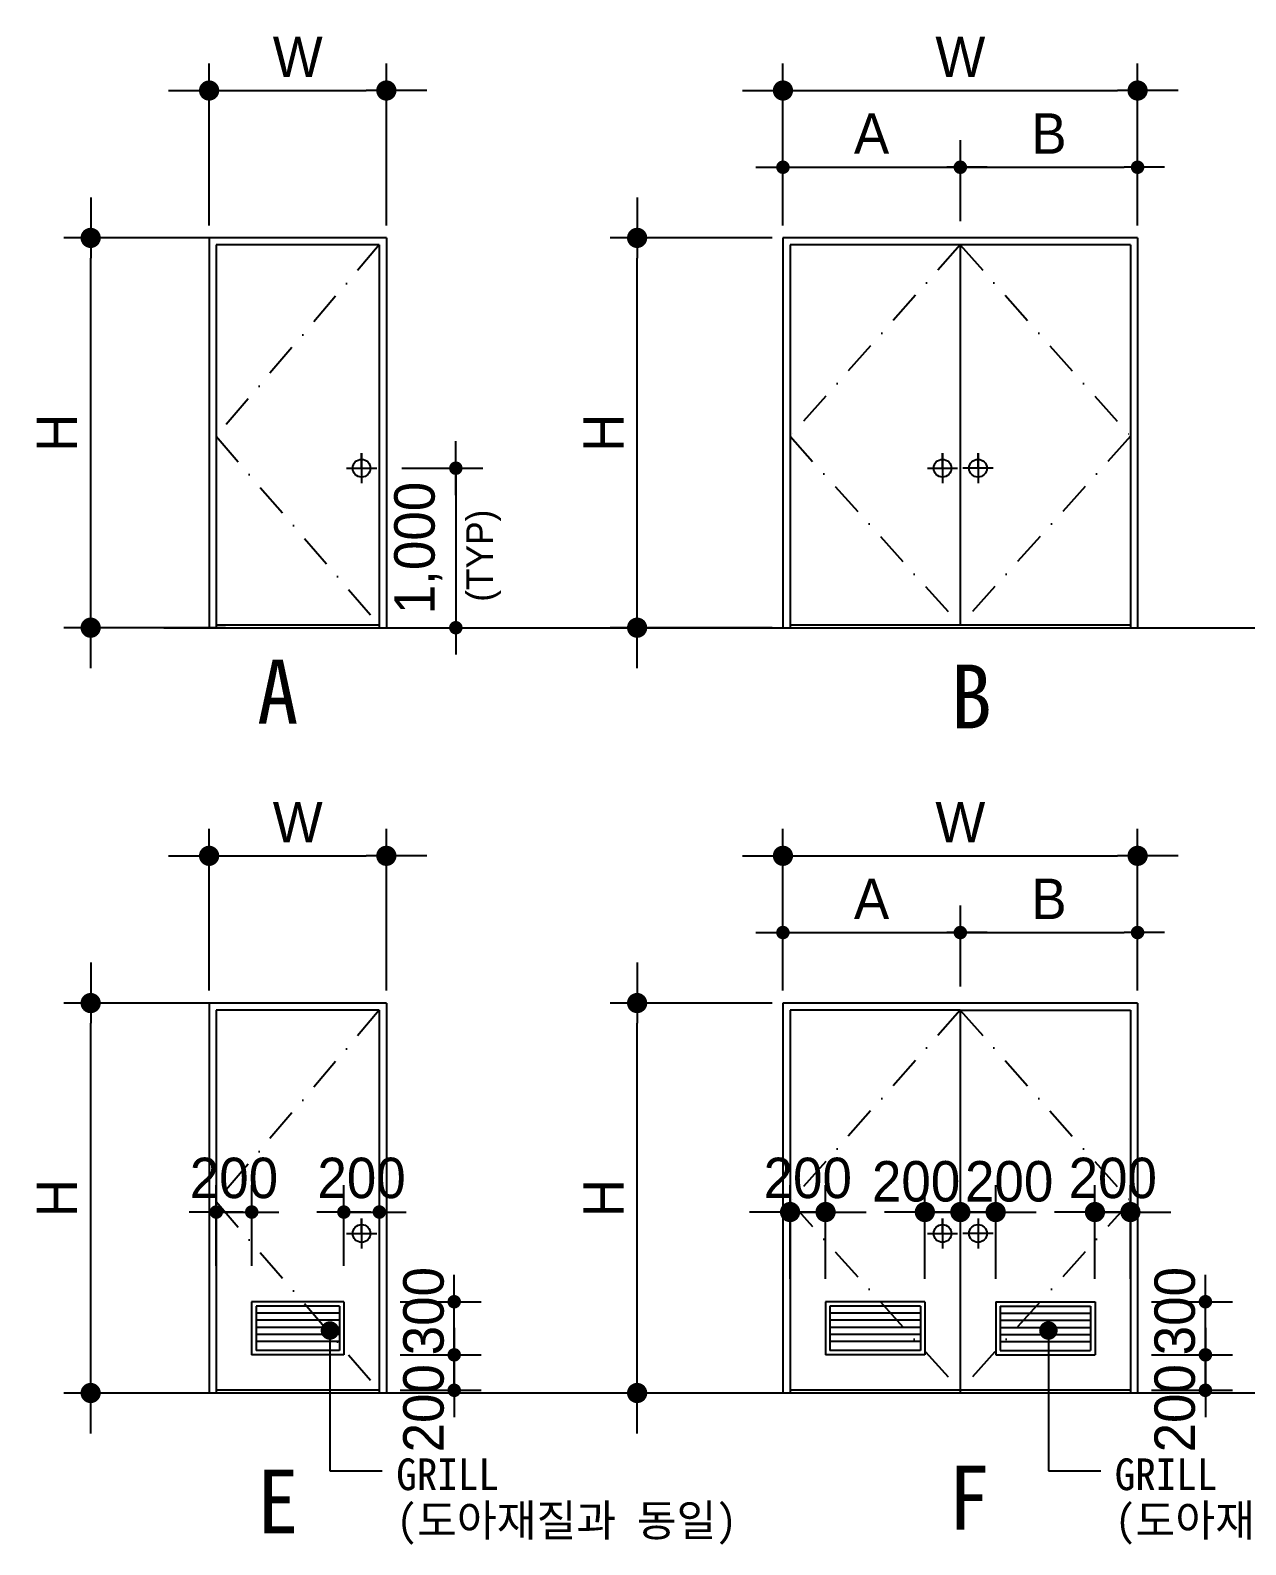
# Model space of a CAD drawing. Header units: millimetres. Extents: x 3752 to 81841, y 4485 to 53170.
# Drawn here: x 23280 to 32290, y 22928 to 34160 of the extents above; entities that cross this region are included whole.
import ezdxf

# ---------------------------------------------------------------- set-up
doc = ezdxf.new("R2010")
doc.units = ezdxf.units.MM
doc.header["$LTSCALE"] = 50
doc.linetypes.add('CENTER', pattern=[65, 60, -2, 1, -2])
doc.linetypes.add('DASHDOT', pattern=[1, 0.5, -0.25, 0, -0.25])
for name, color, linetype in [('A-CNTL', 1, 'CENTER'), ('A-DIMS', 7, 'Continuous'), ('A-DWXK-OPEN', 1, 'CENTER'), ('A-ELEV-LIN2', 7, 'Continuous'), ('A-MKXS-LEAD', 7, 'Continuous'), ('A-XXXX-SYMB', 7, 'Continuous'), ('A-XXXX-TXT2', 3, 'Continuous'), ('DIMM', 7, 'Continuous'), ('ELEV1', 7, 'Continuous'), ('FIN2', 6, 'Continuous')]:
    doc.layers.add(name, color=color, linetype=linetype)
doc.styles.get("Standard").update_dxf_attribs({"font": 'arial.ttf'})
doc.styles.add('돋움', font='')
doc.styles.add('돋움3', font='', dxfattribs={"width": 0.8})
doc.styles.add('돋움체', font='')
doc.styles.get('돋움').set_extended_font_data('Dotum')
doc.styles.get('돋움3').set_extended_font_data('Dotum')
doc.styles.get('돋움체').set_extended_font_data('DotumChe')
doc.dimstyles.new('CDIM', dxfattribs={"dimscale": 100, "dimtxt": 3, "dimasz": 1, "dimexe": 2, "dimexo": 1, "dimgap": 1, "dimtad": 1, "dimdec": 0, "dimrnd": 0.5, "dimzin": 0, "dimdsep": 32, "dimtxsty": '돋움3', "dimblk1": '_CIDOT', "dimblk2": '_CIDOT', "dimsah": 1, "dimcen": 5.5, "dimclrd": 2, "dimclre": 2, "dimclrt": 7, "dimadec": 0, "dimazin": 0, "dimtfac": 1, "dimtdec": 0, "dimtix": 1, "dimtmove": 2, "dimatfit": 1, "dimldrblk": 'DOT', "dimfxl": 1, "dimtolj": 1, "dimtzin": 0, "dimlwd": -1, "dimarcsym": 0})

# ---------------------------------------------------------------- blocks, each defined once
blk = doc.blocks.new('_CIDOT')
at = {"color": 0, "linetype": 'ByBlock'}
blk.add_line((2, 0), (-1, 0), dxfattribs=at)
at = {"color": 0, "linetype": 'ByBlock', "const_width": 0.5}
blk.add_lwpolyline([(-0.25, 0, 1), (0.25, 0, 1)], format="xyb", close=True, dxfattribs=at)
blk = doc.blocks.new('*D6')
at = {"layer": 'A-DIMS', "lineweight": -2, "transparency": 16777216}
for p, q in [((24606, 32713), (24606, 33913)), ((25920, 32713), (25920, 33913))]:
    blk.add_line(p, q, dxfattribs=at)
at = {"layer": 'A-DIMS', "transparency": 16777216}
blk.add_line((24756, 33713), (25770, 33713), dxfattribs=at)
at = {"layer": 'A-DIMS', "transparency": 16777216, "xscale": 150, "yscale": 150, "zscale": 150, "rotation": 180}
blk.add_blockref('_CIDOT', (24606, 33713), dxfattribs=at)
at = {"layer": 'A-DIMS', "transparency": 16777216, "xscale": 150, "yscale": 150, "zscale": 150}
blk.add_blockref('_CIDOT', (25920, 33713), dxfattribs=at)
at = {"layer": 'A-DIMS', "color": 3, "transparency": 16777216, "insert": (25263, 33963), "char_height": 300, "attachment_point": 5, "style": '돋움'}
blk.add_mtext('\\A1;W', dxfattribs=at)
blk = doc.blocks.new('_Dot')
at = {"color": 0, "linetype": 'ByBlock', "lineweight": -2}
blk.add_line((-0.5, 0), (-1, 0), dxfattribs=at)
at = {"color": 0, "linetype": 'ByBlock', "const_width": 0.5}
blk.add_lwpolyline([(-0.25, 0, 1), (0.25, 0, 1)], format="xyb", close=True, dxfattribs=at)
blk = doc.blocks.new('*D7')
at = {"layer": 'A-DIMS', "lineweight": -2, "transparency": 16777216}
for p, q in [((28860, 32744), (28860, 33344)), ((30175, 32744), (30175, 33344))]:
    blk.add_line(p, q, dxfattribs=at)
at = {"layer": 'A-DIMS', "transparency": 16777216}
blk.add_line((28960, 33144), (30075, 33144), dxfattribs=at)
at = {"layer": 'A-DIMS', "transparency": 16777216, "xscale": 100, "yscale": 100, "zscale": 100, "rotation": 180}
blk.add_blockref('_CIDOT', (28860, 33144), dxfattribs=at)
at = {"layer": 'A-DIMS', "transparency": 16777216, "xscale": 100, "yscale": 100, "zscale": 100}
blk.add_blockref('_CIDOT', (30175, 33144), dxfattribs=at)
at = {"layer": 'A-DIMS', "color": 3, "transparency": 16777216, "insert": (29517, 33394), "char_height": 300, "attachment_point": 5, "style": '돋움'}
blk.add_mtext('\\A1;A', dxfattribs=at)
blk = doc.blocks.new('*D8')
at = {"layer": 'A-DIMS', "lineweight": -2, "transparency": 16777216}
for p, q in [((30175, 32744), (30175, 33344)), ((31489, 32744), (31489, 33344))]:
    blk.add_line(p, q, dxfattribs=at)
at = {"layer": 'A-DIMS', "transparency": 16777216}
blk.add_line((30275, 33144), (31389, 33144), dxfattribs=at)
at = {"layer": 'A-DIMS', "transparency": 16777216, "xscale": 100, "yscale": 100, "zscale": 100, "rotation": 180}
blk.add_blockref('_CIDOT', (30175, 33144), dxfattribs=at)
at = {"layer": 'A-DIMS', "transparency": 16777216, "xscale": 100, "yscale": 100, "zscale": 100}
blk.add_blockref('_CIDOT', (31489, 33144), dxfattribs=at)
at = {"layer": 'A-DIMS', "color": 3, "transparency": 16777216, "insert": (30832, 33394), "char_height": 300, "attachment_point": 5, "style": '돋움'}
blk.add_mtext('\\A1;B', dxfattribs=at)
blk = doc.blocks.new('*D9')
at = {"layer": 'A-DIMS', "lineweight": -2, "transparency": 16777216}
for p, q in [((28860, 32713), (28860, 33913)), ((31489, 32713), (31489, 33913))]:
    blk.add_line(p, q, dxfattribs=at)
at = {"layer": 'A-DIMS', "transparency": 16777216}
blk.add_line((29010, 33713), (31339, 33713), dxfattribs=at)
at = {"layer": 'A-DIMS', "transparency": 16777216, "xscale": 150, "yscale": 150, "zscale": 150, "rotation": 180}
blk.add_blockref('_CIDOT', (28860, 33713), dxfattribs=at)
at = {"layer": 'A-DIMS', "transparency": 16777216, "xscale": 150, "yscale": 150, "zscale": 150}
blk.add_blockref('_CIDOT', (31489, 33713), dxfattribs=at)
at = {"layer": 'A-DIMS', "color": 3, "transparency": 16777216, "insert": (30175, 33963), "char_height": 300, "attachment_point": 5, "style": '돋움'}
blk.add_mtext('\\A1;W', dxfattribs=at)
blk = doc.blocks.new('*D16')
at = {"layer": 'A-DIMS', "lineweight": -2, "transparency": 16777216}
for p, q in [((28779, 32620), (27579, 32620)), ((28779, 29729), (27579, 29729))]:
    blk.add_line(p, q, dxfattribs=at)
at = {"layer": 'A-DIMS', "transparency": 16777216}
blk.add_line((27779, 29879), (27779, 32470), dxfattribs=at)
at = {"layer": 'A-DIMS', "transparency": 16777216, "xscale": 150, "yscale": 150, "zscale": 150}
for p, rotation in [((27779, 32620), 90), ((27779, 29729), 270)]:
    blk.add_blockref('_CIDOT', p, dxfattribs=dict(at, rotation=rotation))
at = {"layer": 'A-DIMS', "color": 3, "transparency": 16777216, "insert": (27529, 31175), "char_height": 300, "attachment_point": 5, "rotation": 90, "style": '돋움'}
blk.add_mtext('\\A1;H', dxfattribs=at)
blk = doc.blocks.new('*D17')
at = {"layer": 'A-DIMS', "lineweight": -2, "transparency": 16777216}
for p, q in [((24728, 32620), (23528, 32620)), ((24728, 29729), (23528, 29729))]:
    blk.add_line(p, q, dxfattribs=at)
at = {"layer": 'A-DIMS', "transparency": 16777216}
blk.add_line((23728, 29879), (23728, 32470), dxfattribs=at)
at = {"layer": 'A-DIMS', "transparency": 16777216, "xscale": 150, "yscale": 150, "zscale": 150}
for p, rotation in [((23728, 32620), 90), ((23728, 29729), 270)]:
    blk.add_blockref('_CIDOT', p, dxfattribs=dict(at, rotation=rotation))
at = {"layer": 'A-DIMS', "color": 3, "transparency": 16777216, "insert": (23477, 31175), "char_height": 300, "attachment_point": 5, "rotation": 90, "style": '돋움'}
blk.add_mtext('\\A1;H', dxfattribs=at)
blk = doc.blocks.new('*D18')
at = {"layer": 'A-DIMS', "transparency": 16777216}
for p, q in [((26435, 31012), (26435, 31112)), ((26435, 30912), (26435, 29729)), ((26435, 29629), (26435, 29529))]:
    blk.add_line(p, q, dxfattribs=at)
at = {"layer": 'A-DIMS', "lineweight": -2, "transparency": 16777216}
for p, q in [((26035, 30912), (26635, 30912)), ((26035, 29729), (26635, 29729))]:
    blk.add_line(p, q, dxfattribs=at)
at = {"layer": 'A-DIMS', "transparency": 16777216, "xscale": 100, "yscale": 100, "zscale": 100}
for p, rotation in [((26435, 30912), 270), ((26435, 29729), 90)]:
    blk.add_blockref('_CIDOT', p, dxfattribs=dict(at, rotation=rotation))
at = {"layer": 'A-DIMS', "color": 3, "transparency": 16777216, "insert": (26156, 30320), "char_height": 300, "attachment_point": 5, "rotation": 90, "style": '돋움'}
blk.add_mtext('\\A1;1,000', dxfattribs=at)
blk = doc.blocks.new('*D19')
at = {"layer": 'A-DIMS', "lineweight": -2, "transparency": 16777216}
for p, q in [((24606, 27037), (24606, 28237)), ((25920, 27037), (25920, 28237))]:
    blk.add_line(p, q, dxfattribs=at)
at = {"layer": 'A-DIMS', "transparency": 16777216}
blk.add_line((24756, 28037), (25770, 28037), dxfattribs=at)
at = {"layer": 'A-DIMS', "transparency": 16777216, "xscale": 150, "yscale": 150, "zscale": 150, "rotation": 180}
blk.add_blockref('_CIDOT', (24606, 28037), dxfattribs=at)
at = {"layer": 'A-DIMS', "transparency": 16777216, "xscale": 150, "yscale": 150, "zscale": 150}
blk.add_blockref('_CIDOT', (25920, 28037), dxfattribs=at)
at = {"layer": 'A-DIMS', "color": 3, "transparency": 16777216, "insert": (25263, 28287), "char_height": 300, "attachment_point": 5, "style": '돋움'}
blk.add_mtext('\\A1;W', dxfattribs=at)
blk = doc.blocks.new('*D20')
at = {"layer": 'A-DIMS', "lineweight": -2, "transparency": 16777216}
for p, q in [((24728, 26945), (23528, 26945)), ((24728, 24053), (23528, 24053))]:
    blk.add_line(p, q, dxfattribs=at)
at = {"layer": 'A-DIMS', "transparency": 16777216}
blk.add_line((23728, 24203), (23728, 26795), dxfattribs=at)
at = {"layer": 'A-DIMS', "transparency": 16777216, "xscale": 150, "yscale": 150, "zscale": 150}
for p, rotation in [((23728, 26945), 90), ((23728, 24053), 270)]:
    blk.add_blockref('_CIDOT', p, dxfattribs=dict(at, rotation=rotation))
at = {"layer": 'A-DIMS', "color": 3, "transparency": 16777216, "insert": (23477, 25499), "char_height": 300, "attachment_point": 5, "rotation": 90, "style": '돋움'}
blk.add_mtext('\\A1;H', dxfattribs=at)
blk = doc.blocks.new('*D21')
at = {"layer": 'A-DIMS', "lineweight": -2, "transparency": 16777216}
for p, q in [((28860, 27068), (28860, 27668)), ((30175, 27068), (30175, 27668))]:
    blk.add_line(p, q, dxfattribs=at)
at = {"layer": 'A-DIMS', "transparency": 16777216}
blk.add_line((28960, 27468), (30075, 27468), dxfattribs=at)
at = {"layer": 'A-DIMS', "transparency": 16777216, "xscale": 100, "yscale": 100, "zscale": 100, "rotation": 180}
blk.add_blockref('_CIDOT', (28860, 27468), dxfattribs=at)
at = {"layer": 'A-DIMS', "transparency": 16777216, "xscale": 100, "yscale": 100, "zscale": 100}
blk.add_blockref('_CIDOT', (30175, 27468), dxfattribs=at)
at = {"layer": 'A-DIMS', "color": 3, "transparency": 16777216, "insert": (29517, 27718), "char_height": 300, "attachment_point": 5, "style": '돋움'}
blk.add_mtext('\\A1;A', dxfattribs=at)
blk = doc.blocks.new('*D22')
at = {"layer": 'A-DIMS', "lineweight": -2, "transparency": 16777216}
for p, q in [((30175, 27068), (30175, 27668)), ((31489, 27068), (31489, 27668))]:
    blk.add_line(p, q, dxfattribs=at)
at = {"layer": 'A-DIMS', "transparency": 16777216}
blk.add_line((30275, 27468), (31389, 27468), dxfattribs=at)
at = {"layer": 'A-DIMS', "transparency": 16777216, "xscale": 100, "yscale": 100, "zscale": 100, "rotation": 180}
blk.add_blockref('_CIDOT', (30175, 27468), dxfattribs=at)
at = {"layer": 'A-DIMS', "transparency": 16777216, "xscale": 100, "yscale": 100, "zscale": 100}
blk.add_blockref('_CIDOT', (31489, 27468), dxfattribs=at)
at = {"layer": 'A-DIMS', "color": 3, "transparency": 16777216, "insert": (30832, 27718), "char_height": 300, "attachment_point": 5, "style": '돋움'}
blk.add_mtext('\\A1;B', dxfattribs=at)
blk = doc.blocks.new('*D23')
at = {"layer": 'A-DIMS', "lineweight": -2, "transparency": 16777216}
for p, q in [((28860, 27037), (28860, 28237)), ((31489, 27037), (31489, 28237))]:
    blk.add_line(p, q, dxfattribs=at)
at = {"layer": 'A-DIMS', "transparency": 16777216}
blk.add_line((29010, 28037), (31339, 28037), dxfattribs=at)
at = {"layer": 'A-DIMS', "transparency": 16777216, "xscale": 150, "yscale": 150, "zscale": 150, "rotation": 180}
blk.add_blockref('_CIDOT', (28860, 28037), dxfattribs=at)
at = {"layer": 'A-DIMS', "transparency": 16777216, "xscale": 150, "yscale": 150, "zscale": 150}
blk.add_blockref('_CIDOT', (31489, 28037), dxfattribs=at)
at = {"layer": 'A-DIMS', "color": 3, "transparency": 16777216, "insert": (30175, 28287), "char_height": 300, "attachment_point": 5, "style": '돋움'}
blk.add_mtext('\\A1;W', dxfattribs=at)
blk = doc.blocks.new('*D24')
at = {"layer": 'A-DIMS', "lineweight": -2, "transparency": 16777216}
for p, q in [((28779, 26945), (27579, 26945)), ((28779, 24053), (27579, 24053))]:
    blk.add_line(p, q, dxfattribs=at)
at = {"layer": 'A-DIMS', "transparency": 16777216}
blk.add_line((27779, 24203), (27779, 26795), dxfattribs=at)
at = {"layer": 'A-DIMS', "transparency": 16777216, "xscale": 150, "yscale": 150, "zscale": 150}
for p, rotation in [((27779, 26945), 90), ((27779, 24053), 270)]:
    blk.add_blockref('_CIDOT', p, dxfattribs=dict(at, rotation=rotation))
at = {"layer": 'A-DIMS', "color": 3, "transparency": 16777216, "insert": (27529, 25499), "char_height": 300, "attachment_point": 5, "rotation": 90, "style": '돋움'}
blk.add_mtext('\\A1;H', dxfattribs=at)
blk = doc.blocks.new('*D27')
at = {"layer": 'A-DIMS', "transparency": 16777216}
for p, q in [((31992, 24436), (31992, 24536)), ((31992, 24073), (31992, 24336)), ((31992, 23973), (31992, 23873))]:
    blk.add_line(p, q, dxfattribs=at)
at = {"layer": 'A-DIMS', "lineweight": -2, "transparency": 16777216}
for p, q in [((31592, 24336), (32192, 24336)), ((31592, 24073), (32192, 24073))]:
    blk.add_line(p, q, dxfattribs=at)
at = {"layer": 'A-DIMS', "transparency": 16777216, "xscale": 100, "yscale": 100, "zscale": 100}
for p, rotation in [((31992, 24336), 270), ((31992, 24073), 90)]:
    blk.add_blockref('_CIDOT', p, dxfattribs=dict(at, rotation=rotation))
at = {"layer": 'A-DIMS', "color": 3, "transparency": 16777216, "insert": (31766, 23940), "char_height": 300, "attachment_point": 5, "rotation": 90, "style": '돋움'}
blk.add_mtext('\\A1;200', dxfattribs=at)
blk = doc.blocks.new('*D28')
at = {"layer": 'A-DIMS', "transparency": 16777216}
for p, q in [((31992, 24830), (31992, 24930)), ((31992, 24336), (31992, 24730)), ((31992, 24236), (31992, 24136))]:
    blk.add_line(p, q, dxfattribs=at)
at = {"layer": 'A-DIMS', "lineweight": -2, "transparency": 16777216}
for p, q in [((31592, 24730), (32192, 24730)), ((31592, 24336), (32192, 24336))]:
    blk.add_line(p, q, dxfattribs=at)
at = {"layer": 'A-DIMS', "transparency": 16777216, "xscale": 100, "yscale": 100, "zscale": 100}
for p, rotation in [((31992, 24730), 270), ((31992, 24336), 90)]:
    blk.add_blockref('_CIDOT', p, dxfattribs=dict(at, rotation=rotation))
at = {"layer": 'A-DIMS', "color": 3, "transparency": 16777216, "insert": (31766, 24660), "char_height": 300, "attachment_point": 5, "rotation": 90, "style": '돋움'}
blk.add_mtext('\\A1;300', dxfattribs=at)
blk = doc.blocks.new('*D29')
at = {"layer": 'A-DIMS', "transparency": 16777216}
for p, q in [((26423, 24436), (26423, 24536)), ((26423, 24073), (26423, 24336)), ((26423, 23973), (26423, 23873))]:
    blk.add_line(p, q, dxfattribs=at)
at = {"layer": 'A-DIMS', "lineweight": -2, "transparency": 16777216}
for p, q in [((26023, 24336), (26623, 24336)), ((26023, 24073), (26623, 24073))]:
    blk.add_line(p, q, dxfattribs=at)
at = {"layer": 'A-DIMS', "transparency": 16777216, "xscale": 100, "yscale": 100, "zscale": 100}
for p, rotation in [((26423, 24336), 270), ((26423, 24073), 90)]:
    blk.add_blockref('_CIDOT', p, dxfattribs=dict(at, rotation=rotation))
at = {"layer": 'A-DIMS', "color": 3, "transparency": 16777216, "insert": (26197, 23940), "char_height": 300, "attachment_point": 5, "rotation": 90, "style": '돋움'}
blk.add_mtext('\\A1;200', dxfattribs=at)
blk = doc.blocks.new('*D30')
at = {"layer": 'A-DIMS', "transparency": 16777216}
for p, q in [((26423, 24830), (26423, 24930)), ((26423, 24336), (26423, 24730)), ((26423, 24236), (26423, 24136))]:
    blk.add_line(p, q, dxfattribs=at)
at = {"layer": 'A-DIMS', "lineweight": -2, "transparency": 16777216}
for p, q in [((26023, 24730), (26623, 24730)), ((26023, 24336), (26623, 24336))]:
    blk.add_line(p, q, dxfattribs=at)
at = {"layer": 'A-DIMS', "transparency": 16777216, "xscale": 100, "yscale": 100, "zscale": 100}
for p, rotation in [((26423, 24730), 270), ((26423, 24336), 90)]:
    blk.add_blockref('_CIDOT', p, dxfattribs=dict(at, rotation=rotation))
at = {"layer": 'A-DIMS', "color": 3, "transparency": 16777216, "insert": (26197, 24660), "char_height": 300, "attachment_point": 5, "rotation": 90, "style": '돋움'}
blk.add_mtext('\\A1;300', dxfattribs=at)
blk = doc.blocks.new('*D31')
at = {"layer": 'A-DIMS', "lineweight": -2, "transparency": 16777216}
for p, q in [((28913, 24899), (28913, 25595)), ((29176, 24899), (29176, 25595))]:
    blk.add_line(p, q, dxfattribs=at)
at = {"layer": 'A-DIMS', "transparency": 16777216}
for p, q in [((28763, 25395), (28613, 25395)), ((28913, 25395), (29176, 25395)), ((29326, 25395), (29476, 25395))]:
    blk.add_line(p, q, dxfattribs=at)
at = {"layer": 'A-DIMS', "transparency": 16777216, "xscale": 150, "yscale": 150, "zscale": 150}
blk.add_blockref('_CIDOT', (28913, 25395), dxfattribs=at)
at = {"layer": 'A-DIMS', "transparency": 16777216, "xscale": 150, "yscale": 150, "zscale": 150, "rotation": 180}
blk.add_blockref('_CIDOT', (29176, 25395), dxfattribs=at)
at = {"layer": 'A-DIMS', "color": 3, "transparency": 16777216, "insert": (29044, 25646), "char_height": 300, "attachment_point": 5, "style": '돋움'}
blk.add_mtext('\\A1;200', dxfattribs=at)
blk = doc.blocks.new('*D32')
at = {"layer": 'A-DIMS', "lineweight": -2, "transparency": 16777216}
for p, q in [((29912, 24899), (29912, 25595)), ((30175, 24899), (30175, 25595))]:
    blk.add_line(p, q, dxfattribs=at)
at = {"layer": 'A-DIMS', "transparency": 16777216}
for p, q in [((29762, 25395), (29612, 25395)), ((29912, 25395), (30175, 25395)), ((30325, 25395), (30475, 25395))]:
    blk.add_line(p, q, dxfattribs=at)
at = {"layer": 'A-DIMS', "transparency": 16777216, "xscale": 150, "yscale": 150, "zscale": 150}
blk.add_blockref('_CIDOT', (29912, 25395), dxfattribs=at)
at = {"layer": 'A-DIMS', "transparency": 16777216, "xscale": 150, "yscale": 150, "zscale": 150, "rotation": 180}
blk.add_blockref('_CIDOT', (30175, 25395), dxfattribs=at)
at = {"layer": 'A-DIMS', "color": 3, "transparency": 16777216, "insert": (29847, 25621), "char_height": 300, "attachment_point": 5, "style": '돋움'}
blk.add_mtext('\\A1;200', dxfattribs=at)
blk = doc.blocks.new('*D33')
at = {"layer": 'A-DIMS', "lineweight": -2, "transparency": 16777216}
for p, q in [((30175, 24899), (30175, 25595)), ((30437, 24899), (30437, 25595))]:
    blk.add_line(p, q, dxfattribs=at)
at = {"layer": 'A-DIMS', "transparency": 16777216}
for p, q in [((30025, 25395), (29875, 25395)), ((30175, 25395), (30437, 25395)), ((30587, 25395), (30737, 25395))]:
    blk.add_line(p, q, dxfattribs=at)
at = {"layer": 'A-DIMS', "transparency": 16777216, "xscale": 150, "yscale": 150, "zscale": 150}
blk.add_blockref('_CIDOT', (30175, 25395), dxfattribs=at)
at = {"layer": 'A-DIMS', "transparency": 16777216, "xscale": 150, "yscale": 150, "zscale": 150, "rotation": 180}
blk.add_blockref('_CIDOT', (30437, 25395), dxfattribs=at)
at = {"layer": 'A-DIMS', "color": 3, "transparency": 16777216, "insert": (30537, 25621), "char_height": 300, "attachment_point": 5, "style": '돋움'}
blk.add_mtext('\\A1;200', dxfattribs=at)
blk = doc.blocks.new('*D34')
at = {"layer": 'A-DIMS', "lineweight": -2, "transparency": 16777216}
for p, q in [((31173, 24899), (31173, 25595)), ((31436, 24899), (31436, 25595))]:
    blk.add_line(p, q, dxfattribs=at)
at = {"layer": 'A-DIMS', "transparency": 16777216}
for p, q in [((31023, 25395), (30873, 25395)), ((31173, 25395), (31436, 25395)), ((31586, 25395), (31736, 25395))]:
    blk.add_line(p, q, dxfattribs=at)
at = {"layer": 'A-DIMS', "transparency": 16777216, "xscale": 150, "yscale": 150, "zscale": 150}
blk.add_blockref('_CIDOT', (31173, 25395), dxfattribs=at)
at = {"layer": 'A-DIMS', "transparency": 16777216, "xscale": 150, "yscale": 150, "zscale": 150, "rotation": 180}
blk.add_blockref('_CIDOT', (31436, 25395), dxfattribs=at)
at = {"layer": 'A-DIMS', "color": 3, "transparency": 16777216, "insert": (31305, 25646), "char_height": 300, "attachment_point": 5, "style": '돋움'}
blk.add_mtext('\\A1;200', dxfattribs=at)
blk = doc.blocks.new('*D35')
at = {"layer": 'A-DIMS', "lineweight": -2, "transparency": 16777216}
for p, q in [((24659, 24995), (24659, 25595)), ((24922, 24995), (24922, 25595))]:
    blk.add_line(p, q, dxfattribs=at)
at = {"layer": 'A-DIMS', "transparency": 16777216}
for p, q in [((24559, 25395), (24459, 25395)), ((24659, 25395), (24922, 25395)), ((25022, 25395), (25122, 25395))]:
    blk.add_line(p, q, dxfattribs=at)
at = {"layer": 'A-DIMS', "transparency": 16777216, "xscale": 100, "yscale": 100, "zscale": 100}
blk.add_blockref('_CIDOT', (24659, 25395), dxfattribs=at)
at = {"layer": 'A-DIMS', "transparency": 16777216, "xscale": 100, "yscale": 100, "zscale": 100, "rotation": 180}
blk.add_blockref('_CIDOT', (24922, 25395), dxfattribs=at)
at = {"layer": 'A-DIMS', "color": 3, "transparency": 16777216, "insert": (24790, 25646), "char_height": 300, "attachment_point": 5, "style": '돋움'}
blk.add_mtext('\\A1;200', dxfattribs=at)
blk = doc.blocks.new('*D36')
at = {"layer": 'A-DIMS', "lineweight": -2, "transparency": 16777216}
for p, q in [((25605, 24995), (25605, 25595)), ((25868, 24995), (25868, 25595))]:
    blk.add_line(p, q, dxfattribs=at)
at = {"layer": 'A-DIMS', "transparency": 16777216}
for p, q in [((25505, 25395), (25405, 25395)), ((25605, 25395), (25868, 25395)), ((25968, 25395), (26068, 25395))]:
    blk.add_line(p, q, dxfattribs=at)
at = {"layer": 'A-DIMS', "transparency": 16777216, "xscale": 100, "yscale": 100, "zscale": 100}
blk.add_blockref('_CIDOT', (25605, 25395), dxfattribs=at)
at = {"layer": 'A-DIMS', "transparency": 16777216, "xscale": 100, "yscale": 100, "zscale": 100, "rotation": 180}
blk.add_blockref('_CIDOT', (25868, 25395), dxfattribs=at)
at = {"layer": 'A-DIMS', "color": 3, "transparency": 16777216, "insert": (25736, 25646), "char_height": 300, "attachment_point": 5, "style": '돋움'}
blk.add_mtext('\\A1;200', dxfattribs=at)

msp = doc.modelspace()

# ---------------------------------------------------------------- linework, layer by layer
at = {"layer": 'A-CNTL'}
for p, q in [((25736.4, 30911.8), (25736.4, 31023.6)), ((25736.4, 31023.6), (25736.4, 30800.1)), ((30043.1, 31023.6), (30043.1, 30800.1)), ((30043.1, 30911.8), (30043.1, 31023.6)), ((30306, 30911.8), (30306, 31023.6)), ((30306, 31023.6), (30306, 30800.1)), ((25624.6, 30911.8), (25848.2, 30911.8)), ((29931.3, 30911.8), (30154.9, 30911.8)), ((30417.7, 30911.8), (30194.2, 30911.8)), ((25736.4, 25347.8), (25736.4, 25124.3)), ((25736.4, 25236), (25736.4, 25347.8)), ((30043.1, 25236), (30043.1, 25347.8)), ((30043.1, 25347.8), (30043.1, 25124.3)), ((30306, 25347.8), (30306, 25124.3)), ((25624.6, 25236), (25848.2, 25236)), ((29931.3, 25236), (30154.9, 25236)), ((30417.7, 25236), (30194.2, 25236))]:
    msp.add_line(p, q, dxfattribs=at)
at = {"layer": 'A-DIMS'}
msp.add_line((24606.1, 27098), (24606.1, 28099.2), dxfattribs=at)
at = {"layer": 'A-DWXK-OPEN', "linetype": 'DASHDOT', "ltscale": 10}
for p, q in [((25867.8, 32567.9), (24658.7, 31148.4)), ((30174.5, 32567.9), (28912.8, 31148.4)), ((30174.5, 32567.9), (31436.3, 31148.4)), ((24658.7, 31148.4), (25867.8, 29748.6)), ((28912.8, 31148.4), (30174.5, 29748.6)), ((31436.3, 31148.4), (30174.5, 29748.6)), ((25867.8, 26892.1), (24658.7, 25472.6)), ((30174.5, 26892.1), (28912.8, 25472.6)), ((30174.5, 26892.1), (31436.3, 25472.6)), ((24658.7, 25472.6), (25867.8, 24072.8)), ((28912.8, 25472.6), (30174.5, 24072.8)), ((31436.3, 25472.6), (30174.5, 24072.8))]:
    msp.add_line(p, q, dxfattribs=at)
at = {"layer": 'A-ELEV-LIN2', "linetype": 'Continuous'}
for p, q in [((25920.4, 32620.5), (24606.1, 32620.5)), ((24606.1, 32620.5), (24606.1, 29728.9)), ((25920.4, 32620.5), (25920.4, 29728.9)), ((28860.2, 32620.5), (28860.2, 29728.9)), ((31488.9, 32620.5), (28860.2, 32620.5)), ((31488.9, 32620.5), (31488.9, 29728.9)), ((25867.8, 32567.9), (24658.7, 32567.9)), ((24658.7, 32567.9), (24658.7, 29728.9)), ((25867.8, 32567.9), (25867.8, 29728.9)), ((28912.8, 32567.9), (28912.8, 29728.9)), ((31436.3, 32567.9), (28912.8, 32567.9)), ((30174.5, 32567.9), (30174.5, 29748.6)), ((31436.3, 32567.9), (31436.3, 29728.9)), ((25867.8, 29748.6), (24658.7, 29748.6)), ((31436.3, 29748.6), (28912.8, 29748.6)), ((25920.4, 26944.7), (24606.1, 26944.7)), ((24606.1, 26944.7), (24606.1, 24053.1)), ((25867.8, 26892.1), (24658.7, 26892.1)), ((24658.7, 26892.1), (24658.7, 24053.1)), ((25867.8, 26892.1), (25867.8, 24053.1)), ((25920.4, 26944.7), (25920.4, 24053.1)), ((28860.2, 26944.7), (28860.2, 24053.1)), ((31488.9, 26944.7), (28860.2, 26944.7)), ((30174.5, 26892.1), (28912.8, 26892.1)), ((28912.8, 26892.1), (28912.8, 24053.1)), ((30174.5, 26892.1), (30174.5, 24053.1)), ((31436.3, 26892.1), (31436.3, 24053.1)), ((31488.9, 26944.7), (31488.9, 24053.1)), ((24921.5, 24730), (24921.5, 24335.7)), ((25605, 24730), (24921.5, 24730)), ((25605, 24730), (25605, 24335.7)), ((29175.6, 24730), (29175.6, 24335.7)), ((29911.7, 24730), (29175.6, 24730)), ((29911.7, 24730), (29911.7, 24335.7)), ((30437.4, 24730), (30437.4, 24335.7)), ((30437.4, 24730), (31173.4, 24730)), ((31173.4, 24730), (31173.4, 24335.7)), ((24954.4, 24697.1), (24954.4, 24368.6)), ((25572.1, 24697.1), (24954.4, 24697.1)), ((25572.1, 24644.6), (24954.4, 24644.6)), ((25572.1, 24697.1), (25572.1, 24368.6)), ((29208.5, 24697.1), (29208.5, 24368.6)), ((29878.8, 24697.1), (29208.5, 24697.1)), ((29878.8, 24644.6), (29208.5, 24644.6)), ((29878.8, 24697.1), (29878.8, 24368.6)), ((30470.3, 24697.1), (30470.3, 24368.6)), ((30470.3, 24697.1), (31140.6, 24697.1)), ((30470.3, 24644.6), (31140.6, 24644.6)), ((31140.6, 24697.1), (31140.6, 24368.6)), ((25572.1, 24592), (24954.4, 24592)), ((25572.1, 24539.4), (24954.4, 24539.4)), ((25572.1, 24486.9), (24954.4, 24486.9)), ((29878.8, 24592), (29208.5, 24592)), ((29878.8, 24539.4), (29208.5, 24539.4)), ((29878.8, 24486.9), (29208.5, 24486.9)), ((30470.3, 24592), (31140.6, 24592)), ((30470.3, 24539.4), (31140.6, 24539.4)), ((30470.3, 24486.9), (31140.6, 24486.9)), ((25572.1, 24434.3), (24954.4, 24434.3)), ((29878.8, 24434.3), (29208.5, 24434.3)), ((30470.3, 24434.3), (31140.6, 24434.3)), ((25605, 24335.7), (24921.5, 24335.7)), ((25572.1, 24368.6), (24954.4, 24368.6)), ((29911.7, 24335.7), (29175.6, 24335.7)), ((29878.8, 24368.6), (29208.5, 24368.6)), ((30437.4, 24335.7), (31173.4, 24335.7)), ((30470.3, 24368.6), (31140.6, 24368.6)), ((25867.8, 24072.8), (24658.7, 24072.8)), ((31436.3, 24072.8), (28912.8, 24072.8))]:
    msp.add_line(p, q, dxfattribs=at)
for centre in [(25736.4, 30911.8), (30043.1, 30911.8), (30306, 30911.8), (25736.4, 25236), (30043.1, 25236), (30306, 25236)]:
    msp.add_circle(centre, 65.7, dxfattribs=at)
at = {"layer": 'A-MKXS-LEAD'}
for p, q in [((25501.6, 24516.4), (25501.6, 23475.2)), ((30827.8, 24516.4), (30827.8, 23475.2)), ((25501.6, 23475.2), (25889.9, 23475.2)), ((30827.8, 23475.2), (31216.1, 23475.2))]:
    msp.add_line(p, q, dxfattribs=at)
at = {"layer": 'A-MKXS-LEAD', "const_width": 68.5}
for points in [[(25467.4, 24516.4, 1), (25535.9, 24516.4, 1)], [(30793.6, 24516.4, 1), (30862.1, 24516.4, 1)]]:
    msp.add_lwpolyline(points, format="xyb", close=True, dxfattribs=at)
at = {"layer": 'A-XXXX-SYMB'}
msp.add_line((25920.4, 27098), (25920.4, 28099.2), dxfattribs=at)
at = {"layer": 'ELEV1'}
msp.add_line((30174.5, 26892.1), (31436.3, 26892.1), dxfattribs=at)
at = {"layer": 'FIN2'}
for p, q in [((24271.2, 29728.9), (40673.1, 29728.9)), ((24271.2, 24053.1), (40673.1, 24053.1))]:
    msp.add_line(p, q, dxfattribs=at)

# ---------------------------------------------------------------- texts
at = {"layer": 'A-XXXX-TXT2', "style": '돋움체'}
for s, height, p in [('A', 473.2, (24961.9, 29018)), ('B', 473.2, (30102.8, 28982)), ('E', 473.2, (24961.9, 23012.1)), ('GRILL', 235.32, (25993.4, 23332.5)), ('F', 473.2, (30086.9, 23039.9)), ('GRILL', 235.32, (31319.6, 23332.5)), ('(도아재질과 동일)', 235.32, (25995.2, 22990.6)), ('(도아재질과 동일)', 235.32, (31321.4, 22990.6))]:
    msp.add_text(s, height=height, dxfattribs=at).set_placement(p)
at = {"layer": 'DIMM', "width": 0.95}
msp.add_text('(TYP)', height=197.15, rotation=90, dxfattribs=at).set_placement((26710.1, 29921.5))

# ---------------------------------------------------------------- dimensions: what is measured, and where the dimension line sits
at = {"layer": 'A-DIMS'}
for base, p1, p2, text, override, picture, middle in [((25920.4, 33712.7), (24606.1, 31832.5), (25920.4, 31832.5), 'W', {"dimasz": 1.5, "dimexe": 2, "dimtxsty": '돋움', "dimclrd": 256, "dimclre": 256, "dimclrt": 3, "dimfxl": 10, "dimfxlon": 1}, '*D6', (25263.2, 33962.9)), ((31488.9, 33712.7), (28860.2, 31832.5), (31488.9, 31832.5), 'W', {"dimasz": 1.5, "dimtxsty": '돋움', "dimclrd": 256, "dimclre": 256, "dimclrt": 3, "dimfxl": 10, "dimfxlon": 1}, '*D9', (30174.5, 33962.9)), ((30174.5, 33143.9), (28860.2, 31832.5), (30174.5, 31832.5), 'A', {"dimtxsty": '돋움', "dimclrd": 256, "dimclre": 256, "dimclrt": 3, "dimfxl": 4, "dimfxlon": 1}, '*D7', (29517.4, 33394.1)), ((31488.9, 33143.9), (30174.5, 31832.5), (31488.9, 31832.5), 'B', {"dimtxsty": '돋움', "dimclrd": 256, "dimclre": 256, "dimclrt": 3, "dimfxl": 4, "dimfxlon": 1}, '*D8', (30831.7, 33394.1)), ((25920.4, 28036.9), (24606.1, 26156.7), (25920.4, 26156.7), 'W', {"dimasz": 1.5, "dimtxsty": '돋움', "dimclrd": 256, "dimclre": 256, "dimclrt": 3, "dimfxl": 10, "dimfxlon": 1}, '*D19', (25263.2, 28287.1)), ((31488.9, 28036.9), (28860.2, 26721.5), (31488.9, 26721.5), 'W', {"dimasz": 1.5, "dimtxsty": '돋움', "dimclrd": 256, "dimclre": 256, "dimclrt": 3, "dimfxl": 10, "dimfxlon": 1}, '*D23', (30174.5, 28287.1)), ((30174.5, 27468.1), (28860.2, 26721.5), (30174.5, 26721.5), 'A', {"dimtxsty": '돋움', "dimclrd": 256, "dimclre": 256, "dimclrt": 3, "dimfxl": 4, "dimfxlon": 1}, '*D21', (29517.4, 27718.3)), ((31488.9, 27468.1), (30174.5, 26721.5), (31488.9, 26721.5), 'B', {"dimtxsty": '돋움', "dimclrd": 256, "dimclre": 256, "dimclrt": 3, "dimfxl": 4, "dimfxlon": 1}, '*D22', (30831.7, 27718.3)), ((24921.5, 25395.4), (24658.7, 24798.6), (24921.5, 24798.6), '200', {"dimtxsty": '돋움', "dimclrd": 256, "dimclre": 256, "dimclrt": 3, "dimfxl": 4, "dimfxlon": 1}, '*D35', (24790.1, 25645.6)), ((25867.8, 25395.4), (25605, 24798.6), (25867.8, 24798.6), '200', {"dimtxsty": '돋움', "dimclrd": 256, "dimclre": 256, "dimclrt": 3, "dimfxl": 4, "dimfxlon": 1}, '*D36', (25736.4, 25645.6)), ((29175.6, 25395.4), (28912.8, 24798.6), (29175.6, 24798.6), '200', {"dimasz": 1.5, "dimtxsty": '돋움', "dimclrd": 256, "dimclre": 256, "dimclrt": 3, "dimfxl": 10, "dimfxlon": 1}, '*D31', (29044.2, 25645.6)), ((31436.3, 25395.4), (31173.4, 24798.6), (31436.3, 24798.6), '200', {"dimasz": 1.5, "dimtxsty": '돋움', "dimclrd": 256, "dimclre": 256, "dimclrt": 3, "dimfxl": 10, "dimfxlon": 1}, '*D34', (31304.9, 25645.6))]:
    dim = msp.add_linear_dim(base=base, p1=p1, p2=p2, text=text, dimstyle='CDIM', override=override, dxfattribs=at)
    dim.commit()
    dim.dimension.update_dxf_attribs({"geometry": picture, "text_midpoint": middle})
for base, p1, p2, text, override, picture, middle in [((23727.6, 32620.5), (25269.4, 29728.9), (25269.4, 32620.5), 'H', {"dimasz": 1.5, "dimtxsty": '돋움', "dimclrd": 256, "dimclre": 256, "dimclrt": 3, "dimfxl": 10, "dimfxlon": 1}, '*D17', (23477.3, 31174.7)), ((27779, 32620.5), (29565, 29728.9), (29565, 32620.5), 'H', {"dimasz": 1.5, "dimtxsty": '돋움', "dimclrd": 256, "dimclre": 256, "dimclrt": 3, "dimfxl": 10, "dimfxlon": 1}, '*D16', (27528.8, 31174.7)), ((26435, 29728.9), (25610.4, 30911.8), (25610.4, 29728.9), '1,000', {"dimtxsty": '돋움', "dimclrd": 256, "dimclre": 256, "dimclrt": 3, "dimfxl": 4, "dimfxlon": 1}, '*D18', (26155.9, 30320.4)), ((23727.6, 26944.7), (25269.4, 24053.1), (25269.4, 26944.7), 'H', {"dimasz": 1.5, "dimtxsty": '돋움', "dimclrd": 256, "dimclre": 256, "dimclrt": 3, "dimfxl": 10, "dimfxlon": 1}, '*D20', (23477.3, 25498.9)), ((27779, 26944.7), (29565, 24053.1), (29565, 26944.7), 'H', {"dimasz": 1.5, "dimtxsty": '돋움', "dimclrd": 256, "dimclre": 256, "dimclrt": 3, "dimfxl": 10, "dimfxlon": 1}, '*D24', (27528.8, 25498.9))]:
    dim = msp.add_linear_dim(base=base, p1=p1, p2=p2, angle=90, text=text, dimstyle='CDIM', override=override, dxfattribs=at)
    dim.commit()
    dim.dimension.update_dxf_attribs({"geometry": picture, "text_midpoint": middle})
for base, p1, p2, picture, middle in [((30174.5, 25395.4), (29911.7, 24798.6), (30174.5, 24798.6), '*D32', (29847.4, 25621.3)), ((30437.4, 25395.4), (30174.5, 24798.6), (30437.4, 24798.6), '*D33', (30537.1, 25621.3))]:
    dim = msp.add_linear_dim(base=base, p1=p1, p2=p2, text='200', dimstyle='CDIM', override={"dimasz": 1.5, "dimtxsty": '돋움', "dimclrd": 256, "dimclre": 256, "dimclrt": 3, "dimfxl": 10, "dimfxlon": 1}, dxfattribs=at)
    dim.commit()
    dim.dimension.update_dxf_attribs({"geometry": picture, "text_midpoint": middle, "dimtype": 160})
for base, p1, p2, text, picture, middle in [((26423.1, 24730), (25604.9, 24335.7), (25604.9, 24730), '300', '*D30', (26197.2, 24659.9)), ((31991.6, 24730), (31173.4, 24335.7), (31173.4, 24730), '300', '*D28', (31765.7, 24659.9)), ((26423.1, 24335.7), (25604.9, 24072.8), (25604.9, 24335.7), '200', '*D29', (26197.2, 23939.9)), ((31991.6, 24335.7), (31173.4, 24072.8), (31173.4, 24335.7), '200', '*D27', (31765.7, 23939.9))]:
    dim = msp.add_linear_dim(base=base, p1=p1, p2=p2, angle=90, text=text, dimstyle='CDIM', override={"dimtxsty": '돋움', "dimclrd": 256, "dimclre": 256, "dimclrt": 3, "dimfxl": 4, "dimfxlon": 1}, dxfattribs=at)
    dim.commit()
    dim.dimension.update_dxf_attribs({"geometry": picture, "text_midpoint": middle, "dimtype": 160})

doc.saveas('drawing.dxf')
